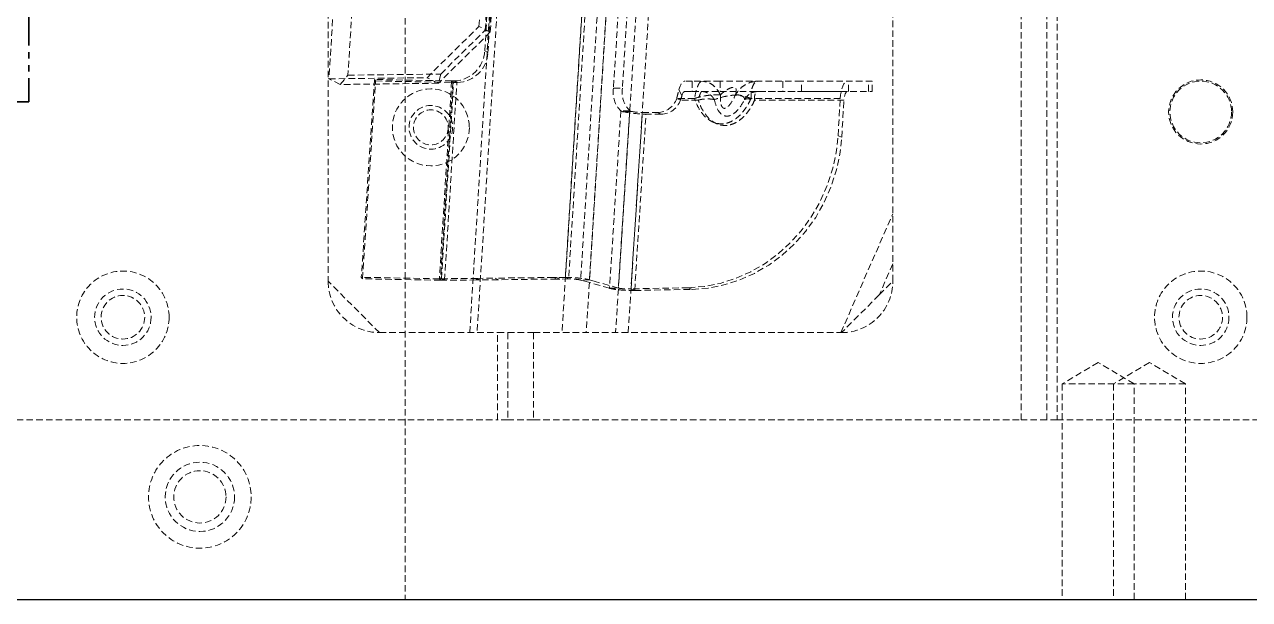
# Model space of a CAD drawing. Header units: millimetres. Extents: x 5 to 1495, y -1208 to 895.
# Drawn here: x 1134.8 to 1373.5, y -463.7 to -351.7 of the extents above; entities that cross this region are included whole.
import ezdxf

# ---------------------------------------------------------------- set-up
doc = ezdxf.new("R2010")
doc.units = ezdxf.units.MM
doc.linetypes.add('HIDDEN', pattern=[1.905, 1.27, -0.635])
doc.linetypes.add('PHANTOM', pattern=[12.7, 6.35, -1.27, 1.27, -1.27, 1.27, -1.27])

msp = doc.modelspace()

# ---------------------------------------------------------------- linework, layer by layer
at = {"color": 7, "linetype": 'HIDDEN', "lineweight": 18}
for p, q in [((1209.018, -83.72), (1209.018, -463.72)), ((1221.601, -411.72), (1233.23, -223.72)), ((1234.661, -223.72), (1223.031, -411.72)), ((1251.292, -223.72), (1239.566, -411.72)), ((1250.903, -229.959), (1240.238, -400.955)), ((1251.52, -230.264), (1240.854, -401.26)), ((1253.872, -230.437), (1243.204, -401.474)), ((1255.6, -230.402), (1244.932, -401.439)), ((1200.624, -259.468), (1194.162, -362.269)), ((1204.015, -263.696), (1197.865, -361.555)), ((1224.526, -356.83), (1230.152, -265.892)), ((1225.143, -357.135), (1230.769, -266.197)), ((1223.392, -352.039), (1228.528, -269.009)), ((1224.628, -352.756), (1229.638, -271.773)), ((1230.74, -270.104), (1225.604, -353.134)), ((1252.018, -287.841), (1244.291, -411.72)), ((1194.018, -299.72), (1194.018, -401.72)), ((1253.614, -299.803), (1249.603, -364.109)), ((1255.342, -299.768), (1251.331, -364.074)), ((1256.392, -311.987), (1250.007, -411.72)), ((1252.47, -411.72), (1258.778, -313.18)), ((1304.018, -401.72), (1304.018, -323.72)), ((1329.018, -428.72), (1329.018, -328.72)), ((1334.018, -428.72), (1334.018, -328.72)), ((1336.018, -328.72), (1336.018, -428.72)), ((1213.272, -362.038), (1223.392, -352.039)), ((1225.604, -353.134), (1215.484, -363.134)), ((1215.944, -361.336), (1224.628, -352.756)), ((1225.604, -353.134), (1223.392, -352.039)), ((1224.628, -352.756), (1225.604, -353.134)), ((1225.143, -357.135), (1224.526, -356.83)), ((1194.162, -362.269), (1213.272, -362.038)), ((1196.374, -363.365), (1194.162, -362.269)), ((1196.374, -363.365), (1197.865, -361.555)), ((1197.865, -361.555), (1215.944, -361.336)), ((1203.036, -362.386), (1200.47, -400.934)), ((1200.695, -401.227), (1203.26, -362.68)), ((1203.26, -362.68), (1203.036, -362.386)), ((1218.071, -362.678), (1203.036, -362.386)), ((1203.26, -362.68), (1218.296, -362.972)), ((1215.484, -363.134), (1213.272, -362.038)), ((1215.944, -361.336), (1215.484, -363.134)), ((1218.071, -362.678), (1215.686, -401.229)), ((1216.079, -401.221), (1218.464, -362.677)), ((1218.464, -362.677), (1218.071, -362.678)), ((1218.464, -362.677), (1218.071, -362.678)), ((1218.071, -362.678), (1218.296, -362.972)), ((1218.464, -362.677), (1218.608, -362.675)), ((1218.464, -362.677), (1219.081, -362.982)), ((1219.225, -362.981), (1218.608, -362.675)), ((1264.961, -362.72), (1263.526, -362.72)), ((1264.961, -362.72), (1264.961, -364.72)), ((1270.379, -362.72), (1264.961, -362.72)), ((1267.339, -362.746), (1266.52, -362.798)), ((1267.339, -362.746), (1266.52, -362.798)), ((1270.379, -362.72), (1270.379, -364.72)), ((1286.204, -362.72), (1270.379, -362.72)), ((1282.605, -362.72), (1282.605, -364.72)), ((1282.605, -362.72), (1282.605, -364.72)), ((1286.204, -364.72), (1286.204, -362.72)), ((1300.005, -362.72), (1286.204, -362.72)), ((1295.405, -364.72), (1295.405, -362.72)), ((1295.405, -364.72), (1295.405, -362.72)), ((1299.256, -364.72), (1299.256, -362.72)), ((1300.005, -364.72), (1300.005, -362.72)), ((1300.005, -364.72), (1300.005, -362.72)), ((1215.484, -363.134), (1196.374, -363.365)), ((1218.296, -362.972), (1215.911, -401.523)), ((1218.296, -362.972), (1215.911, -401.523)), ((1216.696, -401.526), (1219.081, -362.982)), ((1218.296, -362.972), (1219.081, -362.982)), ((1218.296, -362.972), (1219.081, -362.982)), ((1219.081, -362.982), (1219.225, -362.981)), ((1249.603, -364.109), (1251.331, -364.074)), ((1262.343, -364.404), (1262.934, -365.562)), ((1263.526, -364.72), (1264.961, -364.72)), ((1264.961, -364.72), (1270.379, -364.72)), ((1270.379, -364.72), (1286.204, -364.72)), ((1277.832, -364.72), (1295.211, -364.72)), ((1277.832, -364.72), (1295.211, -364.72)), ((1286.204, -364.72), (1300.005, -364.72)), ((1265.384, -366.094), (1261.915, -366.094)), ((1261.915, -366.094), (1262.632, -366.407)), ((1266.1, -366.407), (1262.632, -366.407)), ((1293.778, -366.094), (1276.4, -366.094)), ((1294.494, -366.407), (1277.116, -366.407)), ((1293.361, -373.344), (1293.778, -366.094)), ((1294.078, -373.657), (1294.494, -366.407)), ((1251.045, -368.529), (1248.833, -403.078)), ((1252.774, -368.494), (1250.562, -403.043)), ((1252.774, -368.494), (1251.045, -368.529)), ((1253.044, -368.609), (1251.587, -368.714)), ((1253.016, -403.189), (1255.216, -368.817)), ((1253.732, -403.502), (1255.933, -369.13)), ((1255.216, -368.817), (1258.182, -368.839)), ((1258.898, -369.152), (1255.933, -369.13)), ((1258.182, -368.839), (1258.898, -369.152)), ((1293.361, -373.344), (1294.078, -373.657)), ((1293.9, -411.72), (1304.018, -388.55)), ((1304.018, -398.318), (1301.38, -404.357)), ((1200.47, -400.934), (1200.695, -401.227)), ((1215.686, -401.229), (1200.47, -400.934)), ((1240.238, -400.955), (1238.516, -400.974)), ((1240.854, -401.26), (1240.238, -400.955)), ((1204.018, -411.72), (1194.018, -401.72)), ((1215.911, -401.523), (1200.695, -401.227)), ((1215.686, -401.229), (1215.911, -401.523)), ((1216.079, -401.221), (1222.261, -401.153)), ((1216.696, -401.526), (1216.079, -401.221)), ((1222.878, -401.458), (1216.696, -401.526)), ((1222.6, -401.149), (1222.261, -401.153)), ((1222.933, -401.145), (1222.6, -401.149)), ((1223.217, -401.455), (1222.6, -401.149)), ((1222.878, -401.458), (1223.217, -401.455)), ((1222.933, -401.145), (1226.569, -401.102)), ((1223.55, -401.451), (1222.933, -401.145)), ((1223.217, -401.455), (1223.55, -401.451)), ((1227.186, -401.407), (1223.55, -401.451)), ((1237.975, -400.966), (1226.569, -401.102)), ((1226.569, -401.102), (1227.186, -401.407)), ((1238.592, -401.271), (1227.186, -401.407)), ((1238.592, -401.271), (1237.975, -400.966)), ((1238.516, -400.974), (1237.975, -400.966)), ((1238.516, -400.974), (1239.133, -401.279)), ((1238.592, -401.271), (1239.133, -401.279)), ((1240.854, -401.26), (1239.133, -401.279)), ((1244.932, -401.439), (1243.204, -401.474)), ((1244.283, -401.781), (1243.204, -401.474)), ((1248.833, -403.078), (1244.283, -401.781)), ((1244.932, -401.439), (1246.011, -401.746)), ((1250.562, -403.043), (1246.011, -401.746)), ((1248.833, -403.078), (1250.562, -403.043)), ((1264.22, -402.97), (1253.016, -403.189)), ((1253.016, -403.189), (1253.732, -403.502)), ((1253.732, -403.502), (1264.936, -403.282)), ((1264.936, -403.282), (1264.22, -402.97)), ((1301.38, -404.357), (1304.018, -401.72)), ((1204.018, -411.72), (1227.018, -411.72)), ((1227.018, -428.72), (1227.018, -411.72)), ((1227.018, -411.72), (1229.018, -411.72)), ((1229.018, -411.72), (1229.018, -428.72)), ((1229.018, -411.72), (1234.018, -411.72)), ((1234.018, -411.72), (1234.018, -428.72)), ((1234.018, -411.72), (1294.018, -411.72)), ((1294.018, -411.72), (1293.9, -411.72)), ((1344.018, -417.514), (1337.018, -421.72)), ((1351.018, -421.72), (1344.018, -417.514)), ((1354.018, -417.514), (1347.018, -421.72)), ((1361.018, -421.72), (1354.018, -417.514)), ((1351.018, -421.72), (1337.018, -421.72)), ((1337.018, -421.72), (1337.018, -463.72)), ((1347.018, -421.72), (1347.018, -463.72)), ((1361.018, -421.72), (1351.018, -421.72)), ((1351.018, -463.72), (1351.018, -421.72)), ((1361.018, -463.72), (1361.018, -421.72)), ((979.018, -428.72), (1227.018, -428.72)), ((1229.018, -428.72), (1227.018, -428.72)), ((1234.018, -428.72), (1229.018, -428.72)), ((1234.018, -428.72), (1329.018, -428.72)), ((1334.018, -428.72), (1329.018, -428.72)), ((1336.018, -428.72), (1334.018, -428.72)), ((1336.018, -428.72), (1379.018, -428.72))]:
    msp.add_line(p, q, dxfattribs=at)
at = {"color": 7, "linetype": 'PHANTOM', "lineweight": 35}
for p, q in [((1135.679, -336.72), (1135.679, -366.72)), ((1135.679, -366.72), (1058.366, -366.72))]:
    msp.add_line(p, q, dxfattribs=at)
at = {"color": 7, "linetype": 'Continuous', "lineweight": 25}
msp.add_line((894.018, -463.72), (1444.018, -463.72), dxfattribs=at)
at = {"color": 7, "linetype": 'HIDDEN', "lineweight": 18, "flags": 128}
for points in [[(1262.343, -364.404), (1262.451, -364.032), (1262.575, -363.699), (1262.712, -363.409), (1262.86, -363.165), (1263.018, -362.972), (1263.183, -362.833), (1263.353, -362.748), (1263.526, -362.72)], [(1262.343, -364.404), (1262.451, -364.032), (1262.575, -363.699), (1262.712, -363.409), (1262.86, -363.165), (1263.018, -362.972), (1263.183, -362.833), (1263.353, -362.748), (1263.526, -362.72)], [(1293.778, -366.094), (1293.84, -365.409), (1293.945, -364.765), (1294.089, -364.182), (1294.269, -363.678), (1294.477, -363.269), (1294.709, -362.967), (1294.956, -362.782), (1295.211, -362.72)], [(1293.778, -366.094), (1293.84, -365.409), (1293.945, -364.765), (1294.089, -364.182), (1294.269, -363.678), (1294.477, -363.269), (1294.709, -362.967), (1294.956, -362.782), (1295.211, -362.72)], [(1262.934, -365.562), (1262.989, -365.376), (1263.05, -365.209), (1263.119, -365.064), (1263.193, -364.943), (1263.272, -364.846), (1263.355, -364.776), (1263.44, -364.734), (1263.526, -364.72)], [(1262.934, -365.562), (1262.989, -365.376), (1263.05, -365.209), (1263.119, -365.064), (1263.193, -364.943), (1263.272, -364.846), (1263.355, -364.776), (1263.44, -364.734), (1263.526, -364.72)], [(1295.211, -364.72), (1295.083, -364.751), (1294.96, -364.843), (1294.844, -364.994), (1294.74, -365.199), (1294.65, -365.451), (1294.578, -365.742), (1294.525, -366.064), (1294.494, -366.407)], [(1295.211, -364.72), (1295.083, -364.751), (1294.96, -364.843), (1294.844, -364.994), (1294.74, -365.199), (1294.65, -365.451), (1294.578, -365.742), (1294.525, -366.064), (1294.494, -366.407)], [(1264.22, -402.97), (1267.324, -402.727), (1270.404, -402.123), (1273.422, -401.167), (1276.343, -399.868), (1279.129, -398.244), (1281.746, -396.313), (1284.163, -394.101), (1286.349, -391.634), (1288.278, -388.942), (1289.926, -386.059), (1291.273, -383.019), (1292.302, -379.861), (1293.001, -376.623), (1293.361, -373.344)], [(1264.22, -402.97), (1267.324, -402.727), (1270.404, -402.123), (1273.422, -401.167), (1276.343, -399.868), (1279.129, -398.244), (1281.746, -396.313), (1284.163, -394.101), (1286.349, -391.634), (1288.278, -388.942), (1289.926, -386.059), (1291.273, -383.019), (1292.302, -379.861), (1293.001, -376.623), (1293.361, -373.344)], [(1264.936, -403.282), (1268.04, -403.04), (1271.12, -402.436), (1274.139, -401.479), (1277.059, -400.181), (1279.845, -398.556), (1282.462, -396.626), (1284.879, -394.414), (1287.065, -391.947), (1288.995, -389.255), (1290.643, -386.372), (1291.99, -383.332), (1293.019, -380.174), (1293.718, -376.935), (1294.078, -373.657)], [(1264.936, -403.282), (1268.04, -403.04), (1271.12, -402.436), (1274.139, -401.479), (1277.059, -400.181), (1279.845, -398.556), (1282.462, -396.626), (1284.879, -394.414), (1287.065, -391.947), (1288.995, -389.255), (1290.643, -386.372), (1291.99, -383.332), (1293.019, -380.174), (1293.718, -376.935), (1294.078, -373.657)], [(1301.38, -404.357), (1298.87, -406.868), (1296.402, -409.336), (1294.018, -411.72)]]:
    msp.add_lwpolyline(points, dxfattribs=at)
at = {"color": 7, "linetype": 'HIDDEN', "lineweight": 18}
for centre, radius in [((1364.018, -368.72), 6.25), ((1364.018, -368.72), 6), ((1214.018, -371.72), 7.5), ((1214.018, -371.72), 4.25), ((1214.018, -371.72), 3.4), ((1154.018, -408.72), 9), ((1364.018, -408.72), 9), ((1154.018, -408.72), 5.5), ((1364.018, -408.72), 5.5), ((1154.018, -408.72), 4.25), ((1364.018, -408.72), 4.25), ((1169.018, -443.72), 10), ((1169.018, -443.72), 6.75), ((1169.018, -443.72), 5.1)]:
    msp.add_circle(centre, radius, dxfattribs=at)
for centre, radius, start, end in [((1218.372, -356.518), 6.162, 272.19171, 357.09501), ((1218.989, -356.823), 6.162, 272.1918, 357.09492), ((1254.67, -364.9), 5.129, 171.12344, 225.02863), ((1256.399, -364.865), 5.129, 171.12342, 225.02866), ((1258.094, -364.809), 4.031, 271.24371, 341.41078), ((1258.811, -365.122), 4.031, 271.24369, 341.41079), ((1255.982, -345.695), 23.435, 259.19174, 269.87957), ((1255.241, -357.1), 11.717, 259.19166, 269.87945), ((1204.018, -401.72), 10, 180, 270), ((1294.018, -401.72), 10, 270, 0)]:
    msp.add_arc(centre, radius, start, end, dxfattribs=at)
for points, knots in [([(1276.4, -366.094), (1276.404, -365.613), (1276.413, -364.699), (1276.715, -363.627), (1277.187, -362.873), (1277.611, -362.772), (1277.833, -362.72)], [0, 0, 0, 0, 0.262947, 0.499346, 0.7377299, 1, 1, 1, 1]), ([(1276.4, -366.094), (1276.404, -365.613), (1276.413, -364.699), (1276.715, -363.627), (1277.187, -362.873), (1277.611, -362.772), (1277.833, -362.72)], [0, 0, 0, 0, 0.262947, 0.499346, 0.7377299, 1, 1, 1, 1]), ([(1277.116, -362.771), (1277.234, -362.755), (1277.474, -362.723), (1277.576, -362.721), (1277.627, -362.72)], [0, 0, 0, 0, 0.4947017, 1, 1, 1, 1]), ([(1277.116, -362.771), (1277.234, -362.755), (1277.474, -362.723), (1277.576, -362.721), (1277.627, -362.72)], [0, 0, 0, 0, 0.4947017, 1, 1, 1, 1]), ([(1261.915, -366.094), (1261.954, -365.942), (1262.031, -365.639), (1262.177, -365.055), (1262.277, -364.662), (1262.343, -364.404)], [0, 0, 0, 0, 0.2549822, 0.5099773, 1, 1, 1, 1]), ([(1261.915, -366.094), (1261.954, -365.942), (1262.031, -365.639), (1262.177, -365.055), (1262.277, -364.662), (1262.343, -364.404)], [0, 0, 0, 0, 0.2549822, 0.5099773, 1, 1, 1, 1]), ([(1266.629, -362.843), (1266.554, -362.878), (1266.355, -362.969), (1266.018, -363.635), (1265.644, -364.696), (1265.473, -365.613), (1265.384, -366.094)], [0, 0, 0, 0, 0.1632141, 0.4316002, 0.7022415, 1, 1, 1, 1]), ([(1266.629, -362.843), (1266.554, -362.878), (1266.355, -362.969), (1266.018, -363.635), (1265.644, -364.696), (1265.473, -365.613), (1265.384, -366.094)], [0, 0, 0, 0, 0.1632141, 0.4316002, 0.7022415, 1, 1, 1, 1]), ([(1266.745, -364.782), (1266.722, -364.797), (1266.655, -364.84), (1266.496, -365.175), (1266.288, -365.721), (1266.163, -366.177), (1266.1, -366.407)], [0, 0, 0, 0, 0.1455013, 0.4281849, 0.710864, 1, 1, 1, 1]), ([(1266.745, -364.782), (1266.722, -364.797), (1266.655, -364.84), (1266.496, -365.175), (1266.288, -365.721), (1266.163, -366.177), (1266.1, -366.407)], [0, 0, 0, 0, 0.1455013, 0.4281849, 0.710864, 1, 1, 1, 1]), ([(1267.108, -364.733), (1267.033, -364.731), (1266.901, -364.726), (1266.759, -364.749), (1266.697, -364.759)], [0, 0, 0, 0, 0.5613578, 1, 1, 1, 1]), ([(1267.108, -364.733), (1267.033, -364.731), (1266.901, -364.726), (1266.759, -364.749), (1266.697, -364.759)], [0, 0, 0, 0, 0.5613578, 1, 1, 1, 1]), ([(1269.26, -366.317), (1269.212, -366.24), (1269.068, -366.008), (1268.724, -365.594), (1268.2, -365.14), (1267.519, -364.79), (1267.053, -364.743), (1266.816, -364.72)], [0, 0, 0, 0, 0.082752, 0.2476284, 0.4931529, 0.742523, 1, 1, 1, 1]), ([(1269.26, -366.317), (1269.212, -366.24), (1269.068, -366.008), (1268.724, -365.594), (1268.2, -365.14), (1267.519, -364.79), (1267.053, -364.743), (1266.816, -364.72)], [0, 0, 0, 0, 0.082752, 0.2476284, 0.4931529, 0.742523, 1, 1, 1, 1]), ([(1270.44, -365.381), (1270.236, -365.011), (1269.826, -364.266), (1268.952, -363.432), (1268.037, -362.884), (1267.416, -362.812), (1267.154, -362.781)], [0, 0, 0, 0, 0.26221479, 0.52807856, 0.80138387, 1, 1, 1, 1]), ([(1270.44, -365.381), (1270.236, -365.011), (1269.826, -364.266), (1268.952, -363.432), (1268.037, -362.884), (1267.416, -362.812), (1267.154, -362.781)], [0, 0, 0, 0, 0.26221479, 0.52807856, 0.80138387, 1, 1, 1, 1]), ([(1273.38, -365.381), (1273.472, -365.053), (1273.602, -364.591), (1273.457, -364.115), (1273.245, -363.964), (1273.089, -363.924), (1272.964, -363.914), (1272.825, -363.924), (1272.612, -363.964), (1272.183, -364.114), (1271.353, -364.591), (1270.82, -365.053), (1270.44, -365.381)], [0, 0, 0, 0, 0.2954463, 0.4144527, 0.4619984, 0.4816928, 0.4999692, 0.5182307, 0.5379044, 0.5853926, 0.7045057, 1, 1, 1, 1]), ([(1273.38, -365.381), (1273.472, -365.053), (1273.602, -364.591), (1273.457, -364.115), (1273.245, -363.964), (1273.089, -363.924), (1272.964, -363.914), (1272.825, -363.924), (1272.612, -363.964), (1272.183, -364.114), (1271.353, -364.591), (1270.82, -365.053), (1270.44, -365.381)], [0, 0, 0, 0, 0.2954463, 0.4144527, 0.4619984, 0.4816928, 0.4999692, 0.5182307, 0.5379044, 0.5853926, 0.7045057, 1, 1, 1, 1]), ([(1277.146, -362.818), (1276.902, -362.843), (1276.202, -362.913), (1275.2, -363.416), (1274.128, -364.231), (1273.644, -364.975), (1273.38, -365.381)], [0, 0, 0, 0, 0.1544256, 0.4428586, 0.6950589, 1, 1, 1, 1]), ([(1277.146, -362.818), (1276.902, -362.843), (1276.202, -362.913), (1275.2, -363.416), (1274.128, -364.231), (1273.644, -364.975), (1273.38, -365.381)], [0, 0, 0, 0, 0.1544256, 0.4428586, 0.6950589, 1, 1, 1, 1]), ([(1277.832, -364.72), (1277.546, -364.743), (1276.982, -364.79), (1276.225, -365.144), (1275.581, -365.647), (1275.286, -366.094), (1275.139, -366.317)], [0, 0, 0, 0, 0.2580484, 0.5080791, 0.7542761, 1, 1, 1, 1]), ([(1277.832, -364.72), (1277.546, -364.743), (1276.982, -364.79), (1276.225, -365.144), (1275.581, -365.647), (1275.286, -366.094), (1275.139, -366.317)], [0, 0, 0, 0, 0.2580484, 0.5080791, 0.7542761, 1, 1, 1, 1]), ([(1277.116, -366.407), (1277.097, -366.177), (1277.059, -365.723), (1277.192, -365.17), (1277.455, -364.791), (1277.706, -364.744), (1277.832, -364.72)], [0, 0, 0, 0, 0.2528525, 0.5000004, 0.7471413, 1, 1, 1, 1]), ([(1277.116, -366.407), (1277.097, -366.177), (1277.059, -365.723), (1277.192, -365.17), (1277.455, -364.791), (1277.706, -364.744), (1277.832, -364.72)], [0, 0, 0, 0, 0.2528525, 0.5000004, 0.7471413, 1, 1, 1, 1]), ([(1262.632, -366.407), (1262.691, -366.268), (1262.782, -366.054), (1262.877, -365.769), (1262.915, -365.632), (1262.934, -365.562)], [0, 0, 0, 0, 0.4767641, 0.7349336, 1, 1, 1, 1]), ([(1262.632, -366.407), (1262.691, -366.268), (1262.782, -366.054), (1262.877, -365.769), (1262.915, -365.632), (1262.934, -365.562)], [0, 0, 0, 0, 0.4767641, 0.7349336, 1, 1, 1, 1]), ([(1265.384, -366.094), (1265.814, -365.967), (1266.705, -365.703), (1268.097, -365.467), (1269.394, -365.345), (1270.097, -365.369), (1270.44, -365.381)], [0, 0, 0, 0, 0.2520327, 0.5219411, 0.7666426, 1, 1, 1, 1]), ([(1265.384, -366.094), (1265.814, -365.967), (1266.705, -365.703), (1268.097, -365.467), (1269.394, -365.345), (1270.097, -365.369), (1270.44, -365.381)], [0, 0, 0, 0, 0.2520327, 0.5219411, 0.7666426, 1, 1, 1, 1]), ([(1276.4, -366.094), (1276.214, -366.483), (1275.839, -367.264), (1275.127, -368.351), (1274.337, -369.281), (1273.499, -370.016), (1272.613, -370.573), (1271.643, -370.948), (1270.605, -371.079), (1269.759, -370.971), (1269.11, -370.757), (1268.515, -370.477), (1267.834, -370.016), (1266.932, -369.134), (1266.044, -367.832), (1265.601, -366.667), (1265.384, -366.094)], [0, 0, 0, 0, 0.0788326, 0.1584396, 0.2375364, 0.3029516, 0.3648128, 0.4334907, 0.5000794, 0.5666082, 0.6005103, 0.635397, 0.6971966, 0.7626164, 0.8831859, 1, 1, 1, 1]), ([(1276.4, -366.094), (1276.214, -366.483), (1275.839, -367.264), (1275.127, -368.351), (1274.337, -369.281), (1273.499, -370.016), (1272.613, -370.573), (1271.643, -370.948), (1270.605, -371.079), (1269.759, -370.971), (1269.11, -370.757), (1268.515, -370.477), (1267.834, -370.016), (1266.932, -369.134), (1266.044, -367.832), (1265.601, -366.667), (1265.384, -366.094)], [0, 0, 0, 0, 0.0788326, 0.1584396, 0.2375364, 0.3029516, 0.3648128, 0.4334907, 0.5000794, 0.5666082, 0.6005103, 0.635397, 0.6971966, 0.7626164, 0.8831859, 1, 1, 1, 1]), ([(1266.1, -366.407), (1266.378, -366.343), (1266.926, -366.218), (1267.788, -366.167), (1268.454, -366.186), (1268.857, -366.239), (1269.084, -366.28), (1269.19, -366.302), (1269.26, -366.317)], [0, 0, 0, 0, 0.26144787, 0.51543997, 0.76142567, 0.88139461, 0.92171363, 1, 1, 1, 1]), ([(1266.1, -366.407), (1266.378, -366.343), (1266.926, -366.218), (1267.788, -366.167), (1268.454, -366.186), (1268.857, -366.239), (1269.084, -366.28), (1269.19, -366.302), (1269.26, -366.317)], [0, 0, 0, 0, 0.26144787, 0.51543997, 0.76142567, 0.88139461, 0.92171363, 1, 1, 1, 1]), ([(1277.116, -366.407), (1276.93, -366.796), (1276.556, -367.577), (1275.843, -368.664), (1275.053, -369.595), (1274.215, -370.329), (1273.329, -370.886), (1272.359, -371.261), (1271.321, -371.392), (1270.475, -371.283), (1269.827, -371.07), (1269.231, -370.79), (1268.55, -370.329), (1267.648, -369.446), (1266.76, -368.145), (1266.318, -366.98), (1266.1, -366.407)], [0, 0, 0, 0, 0.0786931, 0.1584404, 0.2375381, 0.302954, 0.3648165, 0.4334945, 0.5000845, 0.5666119, 0.600514, 0.6354003, 0.6971991, 0.762618, 0.8831869, 1, 1, 1, 1]), ([(1277.116, -366.407), (1276.93, -366.796), (1276.556, -367.577), (1275.843, -368.664), (1275.053, -369.595), (1274.215, -370.329), (1273.329, -370.886), (1272.359, -371.261), (1271.321, -371.392), (1270.475, -371.283), (1269.827, -371.07), (1269.231, -370.79), (1268.55, -370.329), (1267.648, -369.446), (1266.76, -368.145), (1266.318, -366.98), (1266.1, -366.407)], [0, 0, 0, 0, 0.0786931, 0.1584404, 0.2375381, 0.302954, 0.3648165, 0.4334945, 0.5000845, 0.5666119, 0.600514, 0.6354003, 0.6971991, 0.762618, 0.8831869, 1, 1, 1, 1]), ([(1275.139, -366.317), (1275.122, -366.113), (1275.097, -365.813), (1274.486, -365.543), (1273.942, -365.454), (1273.444, -365.431), (1272.881, -365.454), (1272.088, -365.543), (1270.719, -365.812), (1269.851, -366.113), (1269.261, -366.317)], [0, 0, 0, 0, 0.2616985, 0.3846416, 0.444521, 0.4999531, 0.5553456, 0.6151798, 0.7382563, 1, 1, 1, 1]), ([(1275.139, -366.317), (1275.122, -366.113), (1275.097, -365.813), (1274.486, -365.543), (1273.942, -365.454), (1273.444, -365.431), (1272.881, -365.454), (1272.088, -365.543), (1270.719, -365.812), (1269.851, -366.113), (1269.261, -366.317)], [0, 0, 0, 0, 0.2616985, 0.3846416, 0.444521, 0.4999531, 0.5553456, 0.6151798, 0.7382563, 1, 1, 1, 1]), ([(1269.261, -366.317), (1269.446, -367.066), (1269.719, -368.166), (1270.554, -369.154), (1271.171, -369.479), (1271.688, -369.565), (1272.232, -369.48), (1272.952, -369.154), (1274.098, -368.166), (1274.717, -367.065), (1275.139, -366.317)], [0, 0, 0, 0, 0.2618297, 0.38466042, 0.44453848, 0.49997031, 0.55541255, 0.61530639, 0.73826608, 1, 1, 1, 1]), ([(1269.261, -366.317), (1269.446, -367.066), (1269.719, -368.166), (1270.554, -369.154), (1271.171, -369.479), (1271.688, -369.565), (1272.232, -369.48), (1272.952, -369.154), (1274.098, -368.166), (1274.717, -367.065), (1275.139, -366.317)], [0, 0, 0, 0, 0.2618297, 0.38466042, 0.44453848, 0.49997031, 0.55541255, 0.61530639, 0.73826608, 1, 1, 1, 1]), ([(1270.44, -365.381), (1270.429, -365.973), (1270.414, -366.804), (1270.677, -367.661), (1270.926, -367.932), (1271.092, -368.004), (1271.22, -368.022), (1271.356, -368.004), (1271.56, -367.932), (1271.951, -367.661), (1272.663, -366.803), (1273.081, -365.973), (1273.38, -365.381)], [0, 0, 0, 0, 0.2955855, 0.4144693, 0.4620112, 0.4817045, 0.4999809, 0.5182589, 0.5379535, 0.5855028, 0.7045158, 1, 1, 1, 1]), ([(1270.44, -365.381), (1270.429, -365.973), (1270.414, -366.804), (1270.677, -367.661), (1270.926, -367.932), (1271.092, -368.004), (1271.22, -368.022), (1271.356, -368.004), (1271.56, -367.932), (1271.951, -367.661), (1272.663, -366.803), (1273.081, -365.973), (1273.38, -365.381)], [0, 0, 0, 0, 0.2955855, 0.4144693, 0.4620112, 0.4817045, 0.4999809, 0.5182589, 0.5379535, 0.5855028, 0.7045158, 1, 1, 1, 1]), ([(1273.38, -365.381), (1273.462, -365.369), (1273.63, -365.345), (1274.28, -365.467), (1275.206, -365.703), (1276.011, -365.967), (1276.4, -366.094)], [0, 0, 0, 0, 0.233426, 0.47804316, 0.74801222, 1, 1, 1, 1]), ([(1273.38, -365.381), (1273.462, -365.369), (1273.63, -365.345), (1274.28, -365.467), (1275.206, -365.703), (1276.011, -365.967), (1276.4, -366.094)], [0, 0, 0, 0, 0.233426, 0.47804316, 0.74801222, 1, 1, 1, 1]), ([(1275.139, -366.317), (1275.208, -366.274), (1275.348, -366.187), (1275.78, -366.168), (1276.367, -366.218), (1276.864, -366.344), (1277.116, -366.407)], [0, 0, 0, 0, 0.24033507, 0.4857921, 0.73935676, 1, 1, 1, 1]), ([(1275.139, -366.317), (1275.208, -366.274), (1275.348, -366.187), (1275.78, -366.168), (1276.367, -366.218), (1276.864, -366.344), (1277.116, -366.407)], [0, 0, 0, 0, 0.24033507, 0.4857921, 0.73935676, 1, 1, 1, 1]), ([(1251.587, -368.714), (1251.536, -368.702), (1251.433, -368.678), (1251.244, -368.621), (1251.124, -368.565), (1251.045, -368.529)], [0, 0, 0, 0, 0.2512733, 0.5025454, 1, 1, 1, 1]), ([(1251.587, -368.714), (1251.536, -368.702), (1251.433, -368.678), (1251.244, -368.621), (1251.124, -368.565), (1251.045, -368.529)], [0, 0, 0, 0, 0.2512733, 0.5025454, 1, 1, 1, 1]), ([(1252.774, -368.494), (1252.813, -368.518), (1252.871, -368.555), (1252.965, -368.59), (1253.017, -368.603), (1253.044, -368.609)], [0, 0, 0, 0, 0.4940323, 0.7462475, 1, 1, 1, 1]), ([(1252.774, -368.494), (1252.813, -368.518), (1252.871, -368.555), (1252.965, -368.59), (1253.017, -368.603), (1253.044, -368.609)], [0, 0, 0, 0, 0.4940323, 0.7462475, 1, 1, 1, 1]), ([(1240.238, -400.955), (1240.679, -400.962), (1241.562, -400.978), (1242.906, -401.084), (1244.121, -401.239), (1244.659, -401.372), (1244.932, -401.439)], [0, 0, 0, 0, 0.2478658, 0.4957318, 0.7435922, 1, 1, 1, 1]), ([(1240.238, -400.955), (1240.679, -400.962), (1241.562, -400.978), (1242.906, -401.084), (1244.121, -401.239), (1244.659, -401.372), (1244.932, -401.439)], [0, 0, 0, 0, 0.2478658, 0.4957318, 0.7435922, 1, 1, 1, 1]), ([(1216.079, -401.221), (1216.015, -401.223), (1215.886, -401.227), (1215.753, -401.228), (1215.686, -401.229)], [0, 0, 0, 0, 0.49747, 1, 1, 1, 1]), ([(1216.079, -401.221), (1216.015, -401.223), (1215.886, -401.227), (1215.753, -401.228), (1215.686, -401.229)], [0, 0, 0, 0, 0.49747, 1, 1, 1, 1]), ([(1215.911, -401.523), (1215.979, -401.524), (1216.116, -401.526), (1216.38, -401.528), (1216.571, -401.527), (1216.696, -401.526)], [0, 0, 0, 0, 0.25683752, 0.51367511, 1, 1, 1, 1]), ([(1215.911, -401.523), (1215.979, -401.524), (1216.116, -401.526), (1216.38, -401.528), (1216.571, -401.527), (1216.696, -401.526)], [0, 0, 0, 0, 0.25683752, 0.51367511, 1, 1, 1, 1]), ([(1243.204, -401.474), (1243.072, -401.443), (1242.809, -401.381), (1242.212, -401.31), (1241.534, -401.264), (1241.083, -401.261), (1240.854, -401.26)], [0, 0, 0, 0, 0.2477942, 0.4955877, 0.7434388, 1, 1, 1, 1]), ([(1243.204, -401.474), (1243.072, -401.443), (1242.809, -401.381), (1242.212, -401.31), (1241.534, -401.264), (1241.083, -401.261), (1240.854, -401.26)], [0, 0, 0, 0, 0.2477942, 0.4955877, 0.7434388, 1, 1, 1, 1]), ([(1248.833, -403.078), (1249.096, -403.14), (1249.622, -403.264), (1250.818, -403.407), (1252.15, -403.494), (1253.148, -403.512), (1253.651, -403.503), (1253.732, -403.502)], [0, 0, 0, 0, 0.2383953, 0.4767989, 0.7152881, 0.9538385, 1, 1, 1, 1]), ([(1248.833, -403.078), (1249.096, -403.14), (1249.622, -403.264), (1250.818, -403.407), (1252.15, -403.494), (1253.148, -403.512), (1253.651, -403.503), (1253.732, -403.502)], [0, 0, 0, 0, 0.2383953, 0.4767989, 0.7152881, 0.9538385, 1, 1, 1, 1]), ([(1250.562, -403.043), (1250.694, -403.07), (1250.957, -403.126), (1251.556, -403.181), (1252.224, -403.207), (1252.723, -403.202), (1252.975, -403.191), (1253.016, -403.189)], [0, 0, 0, 0, 0.2383505, 0.4766901, 0.7152797, 0.954112, 1, 1, 1, 1]), ([(1250.562, -403.043), (1250.694, -403.07), (1250.957, -403.126), (1251.556, -403.181), (1252.224, -403.207), (1252.723, -403.202), (1252.975, -403.191), (1253.016, -403.189)], [0, 0, 0, 0, 0.2383505, 0.4766901, 0.7152797, 0.954112, 1, 1, 1, 1])]:
    msp.add_open_spline(points, degree=3, knots=knots, dxfattribs=at)

doc.saveas('drawing.dxf')
